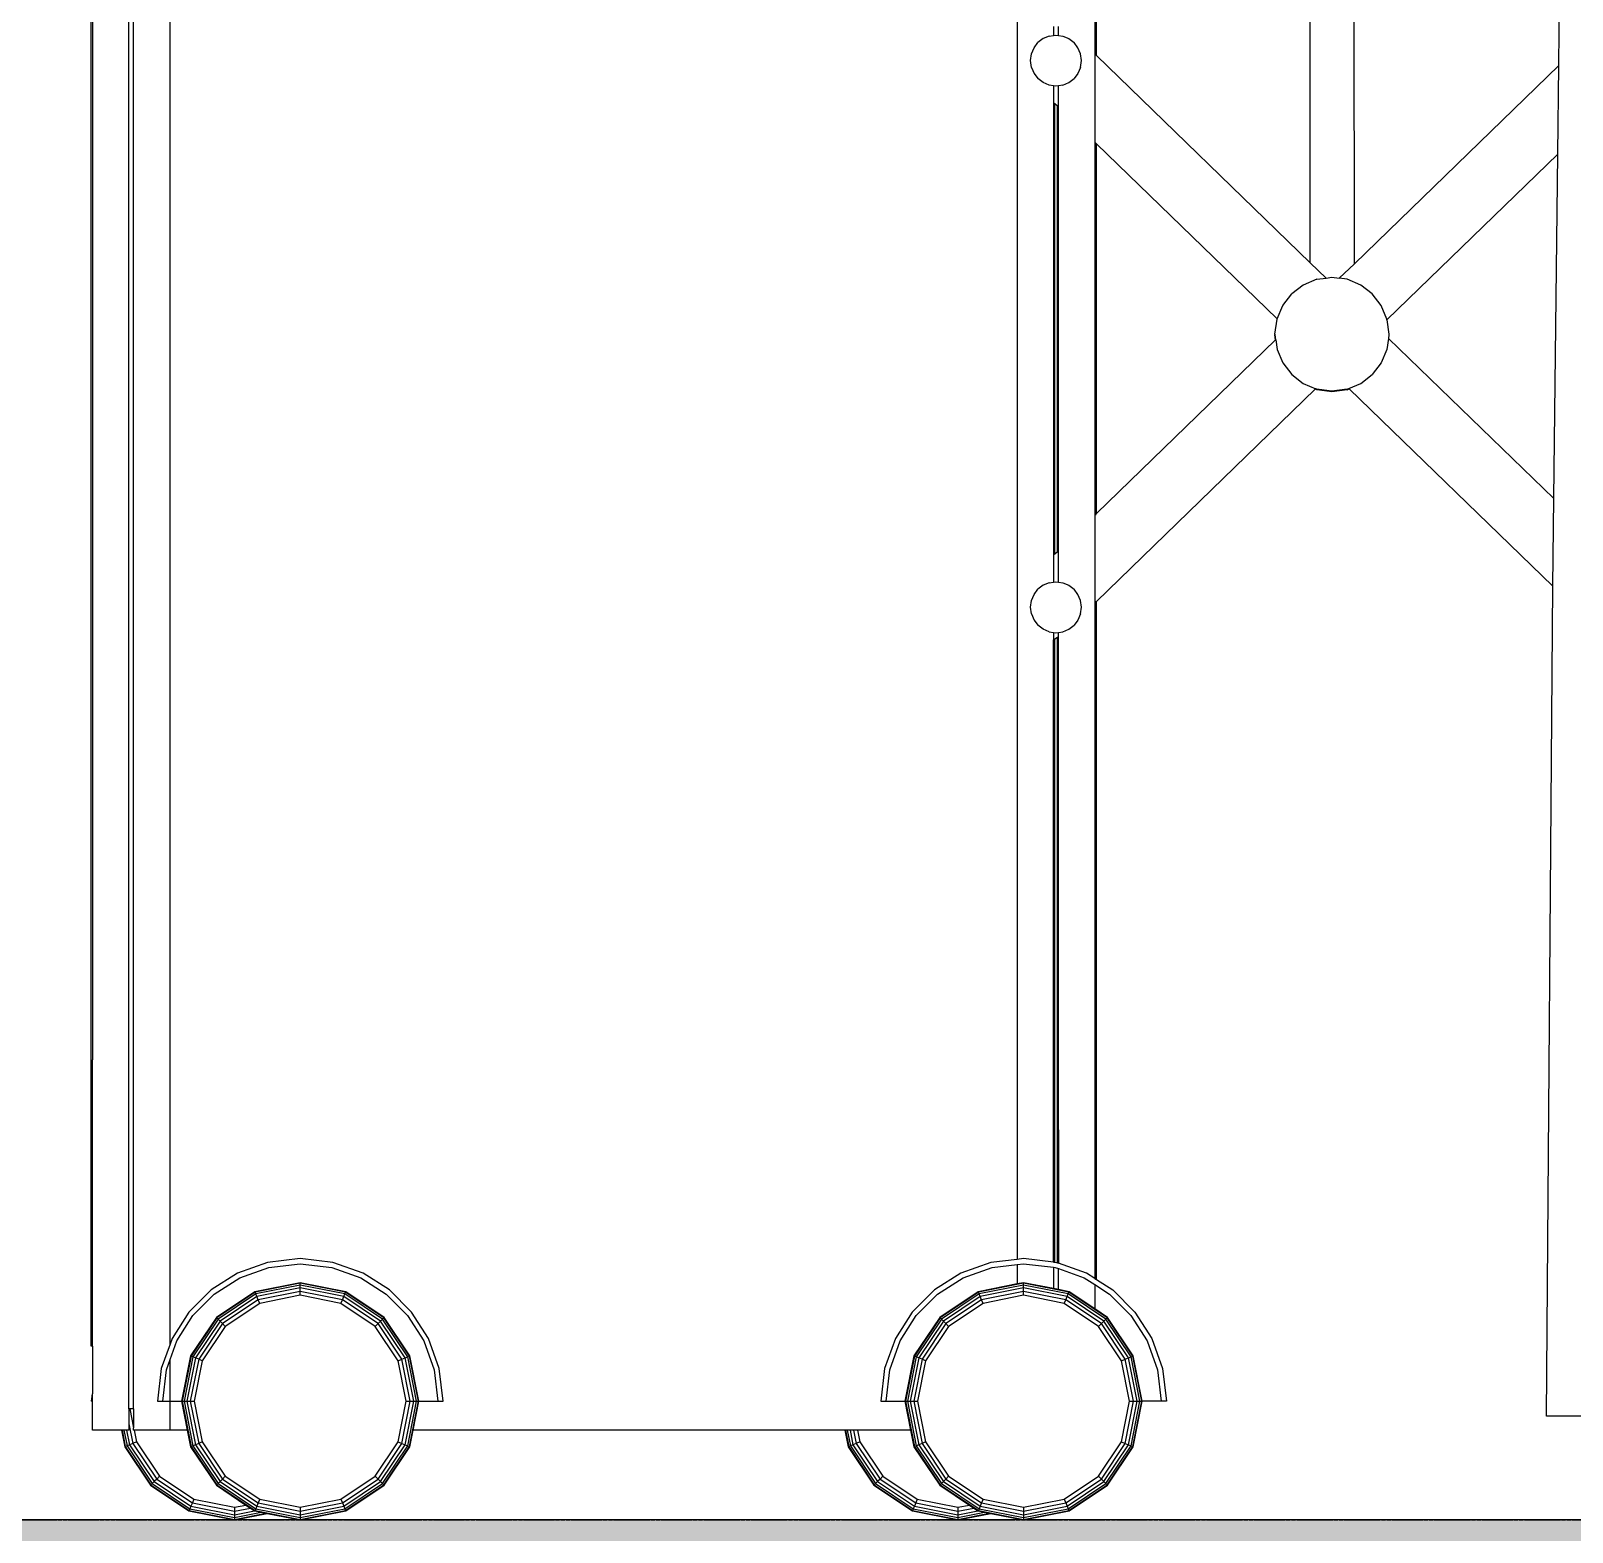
# Model space of a CAD drawing. Extents: x -202236 to 1002404, y -663931 to 1550022.
# Drawn here: x -69428 to -68700, y -351726 to -351017 of the extents above; entities that cross this region are included whole.
import ezdxf

# ---------------------------------------------------------------- set-up
doc = ezdxf.new("R2010")
doc.units = 0
doc.linetypes.add('DOTE', pattern=[2.42, 2, -0.2, 0.02, -0.2])
doc.layers.add('A-AXIS-DOTE', color=14, linetype='DOTE')
doc.layers.add('A-SFCE', color=30, linetype='Continuous')

# ---------------------------------------------------------------- blocks, each defined once
blk = doc.blocks.new('A$C4A4B1E4B')
at = {"color": 250}
for p, q in [((-3695.7, 99.35), (-3695.7, 1493.31)), ((-3295.7, 1493.31), (-3295.7, 139.37)), ((-3715.12, 68.76), (-3715.12, 1031.14)), ((-3712.89, 68.76), (-3712.89, 1031.14)), ((-3732.89, 98.43), (-3732.89, 1015.09)), ((-3732.32, 1015.09), (-3732.32, 233.56)), ((-3157.33, 610.1), (-3157.42, 916.42)), ((-3136.5, 609.62), (-3136.6, 916.75)), ((-3259.08, 817.89), (-3259.08, 708.69)), ((-3258.31, 707.95), (-3258.31, 818.64)), ((-3039.99, 703.17), (-3038.63, 821.83)), ((-3278.5, 721.68), (-3278.5, 717.39)), ((-3276.27, 717.4), (-3276.27, 721.67)), ((-3287.76, 711.59), (-3285.88, 714.02)), ((-3283.45, 715.9), (-3285.88, 714.02)), ((-3280.57, 717.12), (-3283.45, 715.9)), ((-3280.57, 717.12), (-3278.5, 717.39)), ((-3278.5, 717.39), (-3277.38, 717.55)), ((-3277.38, 717.55), (-3276.27, 717.4)), ((-3276.27, 717.4), (-3274.18, 717.12)), ((-3274.18, 717.12), (-3271.31, 715.9)), ((-3271.31, 715.9), (-3268.88, 714.02)), ((-3267, 711.59), (-3268.88, 714.02)), ((-3289.4, 705.52), (-3288.97, 708.71)), ((-3288.97, 708.71), (-3287.76, 711.59)), ((-3265.78, 708.71), (-3267, 711.59)), ((-3265.35, 705.52), (-3265.78, 708.71)), ((-3259.08, 708.69), (-3259.08, 666.95)), ((-3258.31, 707.95), (-3259.08, 708.69)), ((-3258.31, 707.95), (-3157.33, 610.1)), ((-3288.97, 702.32), (-3289.4, 705.52)), ((-3288.97, 702.32), (-3287.76, 699.45)), ((-3287.76, 699.45), (-3285.88, 697.02)), ((-3267, 699.45), (-3268.88, 697.02)), ((-3265.78, 702.32), (-3267, 699.45)), ((-3265.78, 702.32), (-3265.35, 705.52)), ((-3136.5, 609.62), (-3039.99, 703.17)), ((-3040.47, 661.3), (-3039.99, 703.17)), ((-3283.45, 695.14), (-3285.88, 697.02)), ((-3280.57, 693.92), (-3283.45, 695.14)), ((-3278.5, 693.65), (-3280.57, 693.92)), ((-3277.38, 693.49), (-3278.5, 693.65)), ((-3278.5, 693.65), (-3278.5, 685.78)), ((-3276.27, 693.64), (-3277.38, 693.49)), ((-3274.18, 693.92), (-3276.27, 693.64)), ((-3276.27, 683.61), (-3276.27, 693.64)), ((-3274.18, 693.92), (-3271.31, 695.14)), ((-3271.31, 695.14), (-3268.88, 697.02)), ((-3277.87, 685.17), (-3278.5, 685.78)), ((-3278.5, 685.78), (-3278.5, 508.38)), ((-3277.87, 472.59), (-3277.87, 685.17)), ((-3276.7, 684.03), (-3277.87, 685.17)), ((-3276.7, 473.73), (-3276.7, 684.03)), ((-3276.27, 683.61), (-3276.7, 684.03)), ((-3276.27, 474.15), (-3276.27, 683.61)), ((-3259.08, 666.95), (-3259.08, 490.81)), ((-3258.31, 666.21), (-3259.08, 666.95)), ((-3258.31, 491.56), (-3258.31, 666.21)), ((-3172.99, 583.53), (-3258.31, 666.21)), ((-3040.47, 661.3), (-3121.09, 583.15)), ((-3042.34, 498.67), (-3040.47, 661.3)), ((-3157.33, 610.1), (-3149.83, 602.84)), ((-3136.5, 609.62), (-3143.6, 602.74)), ((-3160.65, 599.53), (-3166.1, 595.32)), ((-3154.23, 602.24), (-3160.65, 599.53)), ((-3154.23, 602.24), (-3149.83, 602.84)), ((-3149.83, 602.84), (-3147.08, 603.21)), ((-3147.08, 603.21), (-3143.6, 602.74)), ((-3139.93, 602.24), (-3143.6, 602.74)), ((-3133.5, 599.53), (-3139.93, 602.24)), ((-3128.06, 595.32), (-3133.5, 599.53)), ((-3172.99, 583.53), (-3170.31, 589.88)), ((-3170.31, 589.88), (-3166.1, 595.32)), ((-3123.85, 589.88), (-3128.06, 595.32)), ((-3121.13, 583.45), (-3123.85, 589.88)), ((-3173.98, 576.3), (-3173.02, 583.45)), ((-3173.02, 583.45), (-3172.99, 583.53)), ((-3121.09, 583.15), (-3121.13, 583.45)), ((-3121.09, 583.15), (-3120.17, 576.3)), ((-3173.96, 576.15), (-3173.98, 576.3)), ((-3173.98, 575.99), (-3173.96, 576.15)), ((-3173.66, 573.61), (-3173.98, 575.99)), ((-3173.62, 573.64), (-3173.96, 576.15)), ((-3120.19, 576.15), (-3120.44, 574.35)), ((-3120.17, 575.99), (-3120.4, 574.31)), ((-3120.17, 576.3), (-3120.19, 576.15)), ((-3120.19, 576.15), (-3120.17, 575.99)), ((-3258.31, 491.56), (-3173.66, 573.61)), ((-3173.66, 573.61), (-3173.62, 573.64)), ((-3173.62, 573.64), (-3173.02, 569.15)), ((-3173.02, 569.15), (-3170.31, 562.73)), ((-3121.13, 569.15), (-3123.85, 562.73)), ((-3120.44, 574.35), (-3121.13, 569.15)), ((-3120.44, 574.35), (-3120.4, 574.31)), ((-3120.4, 574.31), (-3042.34, 498.67)), ((-3170.31, 562.73), (-3166.1, 557.28)), ((-3123.85, 562.73), (-3128.06, 557.28)), ((-3166.1, 557.28), (-3160.65, 553.07)), ((-3133.5, 553.07), (-3128.06, 557.28)), ((-3154.94, 550.35), (-3258.31, 450.15)), ((-3160.65, 553.07), (-3154.71, 550.57)), ((-3154.71, 550.57), (-3154.94, 550.35)), ((-3154.23, 550.05), (-3154.94, 550.35)), ((-3154.23, 550.36), (-3154.71, 550.57)), ((-3147.08, 549.4), (-3154.23, 550.36)), ((-3147.08, 549.09), (-3154.23, 550.05)), ((-3139.93, 550.36), (-3147.08, 549.4)), ((-3139.93, 550.05), (-3147.08, 549.09)), ((-3139.93, 550.36), (-3139.11, 550.7)), ((-3139.93, 550.05), (-3138.89, 550.49)), ((-3139.11, 550.7), (-3133.5, 553.07)), ((-3138.89, 550.49), (-3139.11, 550.7)), ((-3042.81, 457.39), (-3138.89, 550.49)), ((-3278.5, 508.38), (-3278.2, 508.38)), ((-3278.5, 508.38), (-3278.5, 471.98)), ((-3278.2, 508.38), (-3278.2, 472.28)), ((-3258.64, 508.38), (-3258.64, 491.24)), ((-3042.81, 457.39), (-3042.34, 498.67)), ((-3259.08, 490.81), (-3258.64, 491.24)), ((-3259.08, 490.81), (-3259.08, 449.41)), ((-3258.64, 491.24), (-3258.31, 491.56)), ((-3277.87, 472.59), (-3276.7, 473.73)), ((-3276.7, 473.73), (-3276.27, 474.15)), ((-3276.27, 459.24), (-3276.27, 474.15)), ((-3278.5, 471.98), (-3278.2, 472.28)), ((-3278.5, 471.98), (-3278.5, 459.24)), ((-3278.2, 472.28), (-3277.87, 472.59)), ((-3280.57, 458.96), (-3283.45, 457.75)), ((-3280.57, 458.96), (-3278.5, 459.24)), ((-3278.5, 459.24), (-3277.38, 459.39)), ((-3277.38, 459.39), (-3276.27, 459.24)), ((-3276.27, 459.24), (-3274.18, 458.96)), ((-3274.18, 458.96), (-3271.31, 457.75)), ((-3288.97, 450.56), (-3287.76, 453.43)), ((-3287.76, 453.43), (-3285.88, 455.87)), ((-3283.45, 457.75), (-3285.88, 455.87)), ((-3271.31, 457.75), (-3268.88, 455.87)), ((-3267, 453.43), (-3268.88, 455.87)), ((-3265.78, 450.56), (-3267, 453.43)), ((-3045.84, 65.33), (-3042.81, 457.39)), ((-3289.4, 447.36), (-3288.97, 450.56)), ((-3288.97, 444.17), (-3289.4, 447.36)), ((-3288.97, 444.17), (-3287.76, 441.3)), ((-3265.78, 444.17), (-3267, 441.3)), ((-3265.35, 447.36), (-3265.78, 450.56)), ((-3265.78, 444.17), (-3265.35, 447.36)), ((-3258.64, 449.84), (-3259.08, 449.41)), ((-3259.08, 449.41), (-3259.08, 130.35)), ((-3258.31, 450.15), (-3258.64, 449.84)), ((-3258.64, 449.84), (-3258.64, 130.07)), ((-3258.31, 129.86), (-3258.31, 450.15)), ((-3287.76, 441.3), (-3285.88, 438.86)), ((-3283.45, 436.98), (-3285.88, 438.86)), ((-3280.57, 435.77), (-3283.45, 436.98)), ((-3274.18, 435.77), (-3271.31, 436.98)), ((-3271.31, 436.98), (-3268.88, 438.86)), ((-3267, 441.3), (-3268.88, 438.86)), ((-3280.57, 435.77), (-3278.5, 435.49)), ((-3278.5, 435.49), (-3277.38, 435.34)), ((-3278.5, 435.49), (-3278.5, 431.97)), ((-3278.2, 432.16), (-3278.5, 431.97)), ((-3278.5, 138.09), (-3278.5, 431.97)), ((-3277.87, 432.36), (-3278.2, 432.16)), ((-3278.2, 432.16), (-3278.2, 138.06)), ((-3276.7, 433.07), (-3277.87, 432.36)), ((-3277.87, 138.02), (-3277.87, 432.36)), ((-3277.38, 435.34), (-3276.27, 435.49)), ((-3276.27, 433.33), (-3276.7, 433.07)), ((-3276.7, 137.76), (-3276.7, 433.07)), ((-3276.27, 435.49), (-3274.18, 435.77)), ((-3276.27, 433.33), (-3276.27, 435.49)), ((-3276.27, 200.5), (-3276.27, 433.33)), ((-3732.56, 181.76), (-3732.32, 233.56)), ((-3732.32, 98.43), (-3732.32, 233.56)), ((-3276.37, 181.76), (-3276.27, 200.5)), ((-3276.27, 200.5), (-3276.27, 137.6)), ((-3732.56, 98.43), (-3732.56, 181.76)), ((-3634.22, 139.72), (-3649.66, 137.94)), ((-3618.77, 137.94), (-3634.22, 139.72)), ((-3295.7, 139.37), (-3308.11, 137.94)), ((-3292.67, 139.72), (-3295.7, 139.37)), ((-3278.5, 138.09), (-3292.67, 139.72)), ((-3663.85, 132.87), (-3676.36, 124.9)), ((-3649.66, 137.94), (-3663.85, 132.87)), ((-3662.77, 130.65), (-3649.1, 135.55)), ((-3649.1, 135.55), (-3634.22, 137.26)), ((-3634.22, 137.26), (-3619.33, 135.55)), ((-3619.33, 135.55), (-3605.66, 130.65)), ((-3604.59, 132.87), (-3618.77, 137.94)), ((-3592.07, 124.9), (-3604.59, 132.87)), ((-3322.3, 132.87), (-3334.81, 124.9)), ((-3308.11, 137.94), (-3322.3, 132.87)), ((-3321.22, 130.65), (-3307.55, 135.55)), ((-3307.55, 135.55), (-3295.7, 136.91)), ((-3295.7, 136.91), (-3292.67, 137.26)), ((-3295.7, 136.91), (-3295.7, 127.75)), ((-3292.67, 137.26), (-3278.5, 135.63)), ((-3278.5, 138.09), (-3278.2, 138.06)), ((-3278.5, 135.63), (-3278.5, 125.54)), ((-3278.5, 135.63), (-3277.78, 135.55)), ((-3278.2, 138.06), (-3277.87, 138.02)), ((-3277.87, 138.02), (-3277.22, 137.94)), ((-3277.78, 135.55), (-3276.27, 135)), ((-3277.22, 137.94), (-3276.7, 137.76)), ((-3276.7, 137.76), (-3276.27, 137.6)), ((-3263.04, 132.87), (-3276.27, 137.6)), ((-3276.27, 125.09), (-3276.27, 135)), ((-3276.27, 135), (-3264.11, 130.65)), ((-3259.08, 130.35), (-3263.04, 132.87)), ((-3676.36, 124.9), (-3686.8, 114.46)), ((-3674.83, 122.98), (-3662.77, 130.65)), ((-3655.66, 124.09), (-3673.84, 111.94)), ((-3655.55, 123.82), (-3673.64, 111.74)), ((-3634.22, 128.36), (-3655.66, 124.09)), ((-3655.55, 123.82), (-3655.66, 124.09)), ((-3634.22, 128.06), (-3655.55, 123.82)), ((-3655.23, 123.04), (-3655.55, 123.82)), ((-3634.22, 127.21), (-3655.23, 123.04)), ((-3634.22, 125.89), (-3654.72, 121.81)), ((-3634.22, 124.23), (-3654.08, 120.27)), ((-3612.77, 124.09), (-3634.22, 128.36)), ((-3634.22, 128.06), (-3634.22, 128.36)), ((-3612.88, 123.82), (-3634.22, 128.06)), ((-3634.22, 127.21), (-3634.22, 128.06)), ((-3613.21, 123.04), (-3634.22, 127.21)), ((-3634.22, 125.89), (-3634.22, 127.21)), ((-3613.71, 121.81), (-3634.22, 125.89)), ((-3634.22, 124.23), (-3634.22, 125.89)), ((-3614.35, 120.27), (-3634.22, 124.23)), ((-3634.22, 122.38), (-3634.22, 124.23)), ((-3613.21, 123.04), (-3612.88, 123.82)), ((-3612.88, 123.82), (-3612.77, 124.09)), ((-3594.8, 111.74), (-3612.88, 123.82)), ((-3594.59, 111.94), (-3612.77, 124.09)), ((-3605.66, 130.65), (-3593.6, 122.98)), ((-3581.63, 114.46), (-3592.07, 124.9)), ((-3334.81, 124.9), (-3345.26, 114.46)), ((-3333.28, 122.98), (-3321.22, 130.65)), ((-3314.11, 124.09), (-3332.29, 111.94)), ((-3314, 123.82), (-3332.09, 111.74)), ((-3295.7, 127.75), (-3314.11, 124.09)), ((-3314, 123.82), (-3314.11, 124.09)), ((-3292.67, 128.06), (-3314, 123.82)), ((-3313.68, 123.04), (-3314, 123.82)), ((-3292.67, 127.21), (-3313.68, 123.04)), ((-3292.67, 125.89), (-3313.17, 121.81)), ((-3292.67, 124.23), (-3312.53, 120.27)), ((-3292.67, 128.36), (-3295.7, 127.75)), ((-3292.67, 128.06), (-3292.67, 128.36)), ((-3278.5, 125.54), (-3292.67, 128.36)), ((-3271.33, 123.82), (-3292.67, 128.06)), ((-3292.67, 127.21), (-3292.67, 128.06)), ((-3271.66, 123.04), (-3292.67, 127.21)), ((-3292.67, 125.89), (-3292.67, 127.21)), ((-3272.17, 121.81), (-3292.67, 125.89)), ((-3292.67, 124.23), (-3292.67, 125.89)), ((-3272.8, 120.27), (-3292.67, 124.23)), ((-3292.67, 122.38), (-3292.67, 124.23)), ((-3276.27, 125.09), (-3278.5, 125.54)), ((-3271.22, 124.09), (-3276.27, 125.09)), ((-3271.66, 123.04), (-3271.33, 123.82)), ((-3271.33, 123.82), (-3271.22, 124.09)), ((-3253.25, 111.74), (-3271.33, 123.82)), ((-3259.08, 115.97), (-3271.22, 124.09)), ((-3264.11, 130.65), (-3259.08, 127.45)), ((-3259.08, 130.35), (-3258.64, 130.07)), ((-3259.08, 127.45), (-3259.08, 115.97)), ((-3259.08, 127.45), (-3252.05, 122.98)), ((-3258.64, 130.07), (-3258.31, 129.86)), ((-3258.31, 129.86), (-3250.52, 124.9)), ((-3250.52, 124.9), (-3240.08, 114.46)), ((-3684.89, 112.92), (-3674.83, 122.98)), ((-3655.23, 123.04), (-3673.04, 111.13)), ((-3654.72, 121.81), (-3672.1, 110.2)), ((-3654.08, 120.27), (-3670.92, 109.02)), ((-3653.37, 118.57), (-3669.62, 107.72)), ((-3654.72, 121.81), (-3655.23, 123.04)), ((-3654.08, 120.27), (-3654.72, 121.81)), ((-3653.37, 118.57), (-3654.08, 120.27)), ((-3634.22, 122.38), (-3653.37, 118.57)), ((-3615.06, 118.57), (-3634.22, 122.38)), ((-3615.06, 118.57), (-3614.35, 120.27)), ((-3598.82, 107.72), (-3615.06, 118.57)), ((-3614.35, 120.27), (-3613.71, 121.81)), ((-3597.51, 109.02), (-3614.35, 120.27)), ((-3613.71, 121.81), (-3613.21, 123.04)), ((-3596.33, 110.2), (-3613.71, 121.81)), ((-3595.4, 111.13), (-3613.21, 123.04)), ((-3593.6, 122.98), (-3583.54, 112.92)), ((-3343.34, 112.92), (-3333.28, 122.98)), ((-3313.68, 123.04), (-3331.49, 111.13)), ((-3313.17, 121.81), (-3330.55, 110.2)), ((-3312.53, 120.27), (-3329.37, 109.02)), ((-3311.82, 118.57), (-3328.07, 107.72)), ((-3313.17, 121.81), (-3313.68, 123.04)), ((-3312.53, 120.27), (-3313.17, 121.81)), ((-3311.82, 118.57), (-3312.53, 120.27)), ((-3292.67, 122.38), (-3311.82, 118.57)), ((-3273.51, 118.57), (-3292.67, 122.38)), ((-3273.51, 118.57), (-3272.8, 120.27)), ((-3257.27, 107.72), (-3273.51, 118.57)), ((-3272.8, 120.27), (-3272.17, 121.81)), ((-3255.96, 109.02), (-3272.8, 120.27)), ((-3272.17, 121.81), (-3271.66, 123.04)), ((-3254.78, 110.2), (-3272.17, 121.81)), ((-3253.85, 111.13), (-3271.66, 123.04)), ((-3252.05, 122.98), (-3242, 112.92)), ((-3686.8, 114.46), (-3694.77, 101.95)), ((-3692.56, 100.85), (-3684.89, 112.92)), ((-3673.84, 111.94), (-3685.99, 93.76)), ((-3673.64, 111.74), (-3685.72, 93.65)), ((-3673.04, 111.13), (-3684.94, 93.33)), ((-3672.1, 110.2), (-3683.71, 92.82)), ((-3673.64, 111.74), (-3673.84, 111.94)), ((-3673.04, 111.13), (-3673.64, 111.74)), ((-3672.1, 110.2), (-3673.04, 111.13)), ((-3670.92, 109.02), (-3672.1, 110.2)), ((-3597.51, 109.02), (-3596.33, 110.2)), ((-3596.33, 110.2), (-3595.4, 111.13)), ((-3584.72, 92.82), (-3596.33, 110.2)), ((-3595.4, 111.13), (-3594.8, 111.74)), ((-3583.5, 93.33), (-3595.4, 111.13)), ((-3594.8, 111.74), (-3594.59, 111.94)), ((-3582.71, 93.65), (-3594.8, 111.74)), ((-3582.44, 93.76), (-3594.59, 111.94)), ((-3583.54, 112.92), (-3575.88, 100.85)), ((-3573.67, 101.95), (-3581.63, 114.46)), ((-3345.26, 114.46), (-3353.22, 101.95)), ((-3351.01, 100.85), (-3343.34, 112.92)), ((-3332.29, 111.94), (-3344.44, 93.76)), ((-3332.09, 111.74), (-3344.17, 93.65)), ((-3331.49, 111.13), (-3343.39, 93.33)), ((-3330.55, 110.2), (-3342.16, 92.82)), ((-3332.09, 111.74), (-3332.29, 111.94)), ((-3331.49, 111.13), (-3332.09, 111.74)), ((-3330.55, 110.2), (-3331.49, 111.13)), ((-3329.37, 109.02), (-3330.55, 110.2)), ((-3253.04, 111.94), (-3259.08, 115.97)), ((-3255.96, 109.02), (-3254.78, 110.2)), ((-3254.78, 110.2), (-3253.85, 111.13)), ((-3243.17, 92.82), (-3254.78, 110.2)), ((-3253.85, 111.13), (-3253.25, 111.74)), ((-3241.95, 93.33), (-3253.85, 111.13)), ((-3253.25, 111.74), (-3253.04, 111.94)), ((-3241.16, 93.65), (-3253.25, 111.74)), ((-3240.89, 93.76), (-3253.04, 111.94)), ((-3242, 112.92), (-3234.33, 100.85)), ((-3240.08, 114.46), (-3232.12, 101.95)), ((-3694.77, 101.95), (-3695.7, 99.35)), ((-3670.92, 109.02), (-3682.17, 92.18)), ((-3669.62, 107.72), (-3680.47, 91.47)), ((-3669.62, 107.72), (-3670.92, 109.02)), ((-3598.82, 107.72), (-3597.51, 109.02)), ((-3587.97, 91.47), (-3598.82, 107.72)), ((-3586.26, 92.18), (-3597.51, 109.02)), ((-3568.59, 87.76), (-3573.67, 101.95)), ((-3353.22, 101.95), (-3358.29, 87.76)), ((-3329.37, 109.02), (-3340.62, 92.18)), ((-3328.07, 107.72), (-3338.92, 91.47)), ((-3328.07, 107.72), (-3329.37, 109.02)), ((-3257.27, 107.72), (-3255.96, 109.02)), ((-3246.42, 91.47), (-3257.27, 107.72)), ((-3244.71, 92.18), (-3255.96, 109.02)), ((-3232.12, 101.95), (-3227.04, 87.76)), ((-3732.56, 98.43), (-3732.89, 98.43)), ((-3732.32, 98.43), (-3732.56, 98.43)), ((-3732.32, 98.43), (-3732.32, 75.84)), ((-3695.7, 99.35), (-3699.84, 87.76)), ((-3695.7, 92.08), (-3692.56, 100.85)), ((-3575.88, 100.85), (-3570.99, 87.18)), ((-3355.9, 87.18), (-3351.01, 100.85)), ((-3234.33, 100.85), (-3229.44, 87.18)), ((-3699.84, 87.76), (-3701.62, 72.32)), ((-3697.45, 87.18), (-3695.7, 92.08)), ((-3695.7, 72.32), (-3695.7, 92.08)), ((-3685.99, 93.76), (-3690.26, 72.32)), ((-3685.72, 93.65), (-3689.96, 72.32)), ((-3684.94, 93.33), (-3689.11, 72.32)), ((-3683.71, 92.82), (-3687.79, 72.32)), ((-3682.17, 92.18), (-3686.13, 72.32)), ((-3685.72, 93.65), (-3685.99, 93.76)), ((-3684.94, 93.33), (-3685.72, 93.65)), ((-3683.71, 92.82), (-3684.94, 93.33)), ((-3680.47, 91.47), (-3684.28, 72.32)), ((-3682.17, 92.18), (-3683.71, 92.82)), ((-3680.47, 91.47), (-3682.17, 92.18)), ((-3587.97, 91.47), (-3586.26, 92.18)), ((-3584.16, 72.32), (-3587.97, 91.47)), ((-3586.26, 92.18), (-3584.72, 92.82)), ((-3582.31, 72.32), (-3586.26, 92.18)), ((-3584.72, 92.82), (-3583.5, 93.33)), ((-3580.64, 72.32), (-3584.72, 92.82)), ((-3583.5, 93.33), (-3582.71, 93.65)), ((-3579.32, 72.32), (-3583.5, 93.33)), ((-3582.71, 93.65), (-3582.44, 93.76)), ((-3578.47, 72.32), (-3582.71, 93.65)), ((-3578.18, 72.32), (-3582.44, 93.76)), ((-3566.81, 72.32), (-3568.59, 87.76)), ((-3358.29, 87.76), (-3360.07, 72.32)), ((-3344.44, 93.76), (-3348.71, 72.32)), ((-3344.17, 93.65), (-3348.41, 72.32)), ((-3343.39, 93.33), (-3347.56, 72.32)), ((-3342.16, 92.82), (-3346.24, 72.32)), ((-3340.62, 92.18), (-3344.58, 72.32)), ((-3344.17, 93.65), (-3344.44, 93.76)), ((-3343.39, 93.33), (-3344.17, 93.65)), ((-3342.16, 92.82), (-3343.39, 93.33)), ((-3338.92, 91.47), (-3342.73, 72.32)), ((-3340.62, 92.18), (-3342.16, 92.82)), ((-3338.92, 91.47), (-3340.62, 92.18)), ((-3246.42, 91.47), (-3244.71, 92.18)), ((-3242.61, 72.32), (-3246.42, 91.47)), ((-3244.71, 92.18), (-3243.17, 92.82)), ((-3240.76, 72.32), (-3244.71, 92.18)), ((-3243.17, 92.82), (-3241.95, 93.33)), ((-3239.09, 72.32), (-3243.17, 92.82)), ((-3241.95, 93.33), (-3241.16, 93.65)), ((-3237.77, 72.32), (-3241.95, 93.33)), ((-3241.16, 93.65), (-3240.89, 93.76)), ((-3236.92, 72.32), (-3241.16, 93.65)), ((-3236.63, 72.32), (-3240.89, 93.76)), ((-3227.04, 87.76), (-3225.26, 72.32)), ((-3699.16, 72.32), (-3697.45, 87.18)), ((-3570.99, 87.18), (-3569.27, 72.32)), ((-3357.61, 72.32), (-3355.9, 87.18)), ((-3229.44, 87.18), (-3227.72, 72.32)), ((-3732.72, 72.32), (-3732.32, 75.84)), ((-3732.32, 72.31), (-3732.32, 75.84)), ((-3732.32, 72.31), (-3732.72, 72.32)), ((-3732.32, 58.76), (-3732.32, 72.31)), ((-3714.67, 68.76), (-3715.12, 68.76)), ((-3715.12, 68.76), (-3715.12, 61.76)), ((-3714.67, 68.76), (-3712.89, 59.81)), ((-3712.89, 68.76), (-3714.67, 68.76)), ((-3712.89, 68.76), (-3712.89, 59.81)), ((-3701.62, 72.32), (-3699.16, 72.32)), ((-3699.16, 72.32), (-3695.7, 72.32)), ((-3695.7, 72.32), (-3690.26, 72.32)), ((-3695.7, 58.76), (-3695.7, 72.32)), ((-3690.26, 72.32), (-3689.96, 72.32)), ((-3690.26, 72.32), (-3687.56, 58.76)), ((-3689.96, 72.32), (-3685.72, 50.98)), ((-3689.96, 72.32), (-3689.11, 72.32)), ((-3689.11, 72.32), (-3684.94, 51.31)), ((-3689.11, 72.32), (-3687.79, 72.32)), ((-3687.79, 72.32), (-3683.71, 51.81)), ((-3687.79, 72.32), (-3686.13, 72.32)), ((-3686.13, 72.32), (-3682.17, 52.45)), ((-3686.13, 72.32), (-3684.28, 72.32)), ((-3684.28, 72.32), (-3680.47, 53.16)), ((-3587.97, 53.16), (-3584.16, 72.32)), ((-3586.26, 52.45), (-3582.31, 72.32)), ((-3584.72, 51.81), (-3580.64, 72.32)), ((-3584.16, 72.32), (-3582.31, 72.32)), ((-3583.5, 51.31), (-3579.32, 72.32)), ((-3582.71, 50.98), (-3578.47, 72.32)), ((-3582.31, 72.32), (-3580.64, 72.32)), ((-3580.87, 58.76), (-3578.18, 72.32)), ((-3580.64, 72.32), (-3579.32, 72.32)), ((-3579.32, 72.32), (-3578.47, 72.32)), ((-3578.47, 72.32), (-3578.18, 72.32)), ((-3578.18, 72.32), (-3569.27, 72.32)), ((-3569.27, 72.32), (-3566.81, 72.32)), ((-3360.07, 72.32), (-3357.61, 72.32)), ((-3357.61, 72.32), (-3348.71, 72.32)), ((-3348.71, 72.32), (-3348.41, 72.32)), ((-3348.71, 72.32), (-3346.01, 58.76)), ((-3348.41, 72.32), (-3344.17, 50.98)), ((-3348.41, 72.32), (-3347.56, 72.32)), ((-3347.56, 72.32), (-3343.39, 51.31)), ((-3347.56, 72.32), (-3346.24, 72.32)), ((-3346.24, 72.32), (-3342.16, 51.81)), ((-3346.24, 72.32), (-3344.58, 72.32)), ((-3344.58, 72.32), (-3340.62, 52.45)), ((-3344.58, 72.32), (-3342.73, 72.32)), ((-3342.73, 72.32), (-3338.92, 53.16)), ((-3246.42, 53.16), (-3242.61, 72.32)), ((-3244.71, 52.45), (-3240.76, 72.32)), ((-3243.17, 51.81), (-3239.09, 72.32)), ((-3242.61, 72.32), (-3240.76, 72.32)), ((-3241.95, 51.31), (-3237.77, 72.32)), ((-3241.16, 50.98), (-3236.92, 72.32)), ((-3240.89, 50.87), (-3236.63, 72.32)), ((-3240.76, 72.32), (-3239.09, 72.32)), ((-3239.09, 72.32), (-3237.77, 72.32)), ((-3237.77, 72.32), (-3236.92, 72.32)), ((-3236.92, 72.32), (-3236.63, 72.32)), ((-3227.72, 72.32), (-3236.63, 72.32)), ((-3225.26, 72.32), (-3227.72, 72.32)), ((-3718.66, 58.76), (-3732.32, 58.76)), ((-3718.66, 58.76), (-3717.09, 50.87)), ((-3718.36, 58.76), (-3718.66, 58.76)), ((-3718.36, 58.76), (-3716.82, 50.98)), ((-3717.52, 58.76), (-3718.36, 58.76)), ((-3717.52, 58.76), (-3716.03, 51.31)), ((-3716.19, 58.76), (-3717.52, 58.76)), ((-3716.19, 58.76), (-3714.81, 51.81)), ((-3715.12, 58.76), (-3716.19, 58.76)), ((-3715.12, 61.76), (-3713.27, 52.45)), ((-3715.12, 61.76), (-3715.12, 58.76)), ((-3712.89, 58.76), (-3712.89, 59.81)), ((-3712.68, 58.76), (-3712.89, 58.76)), ((-3712.68, 58.76), (-3711.56, 53.16)), ((-3695.7, 58.76), (-3712.68, 58.76)), ((-3687.56, 58.76), (-3695.7, 58.76)), ((-3687.56, 58.76), (-3685.99, 50.87)), ((-3582.44, 50.87), (-3580.87, 58.76)), ((-3377.11, 58.76), (-3580.87, 58.76)), ((-3377.11, 58.76), (-3375.54, 50.87)), ((-3376.81, 58.76), (-3377.11, 58.76)), ((-3376.81, 58.76), (-3375.27, 50.98)), ((-3375.97, 58.76), (-3376.81, 58.76)), ((-3375.97, 58.76), (-3374.48, 51.31)), ((-3374.64, 58.76), (-3375.97, 58.76)), ((-3374.64, 58.76), (-3373.26, 51.81)), ((-3372.98, 58.76), (-3374.64, 58.76)), ((-3372.98, 58.76), (-3371.72, 52.45)), ((-3371.13, 58.76), (-3372.98, 58.76)), ((-3371.13, 58.76), (-3370.02, 53.16)), ((-3346.01, 58.76), (-3371.13, 58.76)), ((-3346.01, 58.76), (-3344.44, 50.87)), ((-2989.03, 65.33), (-3045.84, 65.33)), ((-3716.82, 50.98), (-3717.09, 50.87)), ((-3716.03, 51.31), (-3716.82, 50.98)), ((-3716.82, 50.98), (-3704.73, 32.9)), ((-3714.81, 51.81), (-3716.03, 51.31)), ((-3716.03, 51.31), (-3704.13, 33.5)), ((-3713.27, 52.45), (-3714.81, 51.81)), ((-3714.81, 51.81), (-3703.2, 34.43)), ((-3711.56, 53.16), (-3713.27, 52.45)), ((-3713.27, 52.45), (-3702.02, 35.61)), ((-3711.56, 53.16), (-3700.71, 36.92)), ((-3685.72, 50.98), (-3685.99, 50.87)), ((-3684.94, 51.31), (-3685.72, 50.98)), ((-3685.72, 50.98), (-3673.64, 32.9)), ((-3683.71, 51.81), (-3684.94, 51.31)), ((-3684.94, 51.31), (-3673.04, 33.5)), ((-3682.17, 52.45), (-3683.71, 51.81)), ((-3683.71, 51.81), (-3672.1, 34.43)), ((-3680.47, 53.16), (-3682.17, 52.45)), ((-3682.17, 52.45), (-3670.92, 35.61)), ((-3680.47, 53.16), (-3669.62, 36.92)), ((-3598.82, 36.92), (-3587.97, 53.16)), ((-3597.51, 35.61), (-3586.26, 52.45)), ((-3596.33, 34.43), (-3584.72, 51.81)), ((-3595.4, 33.5), (-3583.5, 51.31)), ((-3594.8, 32.9), (-3582.71, 50.98)), ((-3587.97, 53.16), (-3586.26, 52.45)), ((-3586.26, 52.45), (-3584.72, 51.81)), ((-3584.72, 51.81), (-3583.5, 51.31)), ((-3583.5, 51.31), (-3582.71, 50.98)), ((-3582.71, 50.98), (-3582.44, 50.87)), ((-3375.27, 50.98), (-3375.54, 50.87)), ((-3374.48, 51.31), (-3375.27, 50.98)), ((-3375.27, 50.98), (-3363.18, 32.9)), ((-3373.26, 51.81), (-3374.48, 51.31)), ((-3374.48, 51.31), (-3362.58, 33.5)), ((-3371.72, 52.45), (-3373.26, 51.81)), ((-3373.26, 51.81), (-3361.65, 34.43)), ((-3370.02, 53.16), (-3371.72, 52.45)), ((-3371.72, 52.45), (-3360.47, 35.61)), ((-3370.02, 53.16), (-3359.16, 36.92)), ((-3344.17, 50.98), (-3344.44, 50.87)), ((-3343.39, 51.31), (-3344.17, 50.98)), ((-3344.17, 50.98), (-3332.09, 32.9)), ((-3342.16, 51.81), (-3343.39, 51.31)), ((-3343.39, 51.31), (-3331.49, 33.5)), ((-3340.62, 52.45), (-3342.16, 51.81)), ((-3342.16, 51.81), (-3330.55, 34.43)), ((-3338.92, 53.16), (-3340.62, 52.45)), ((-3340.62, 52.45), (-3329.37, 35.61)), ((-3338.92, 53.16), (-3328.07, 36.92)), ((-3257.27, 36.92), (-3246.42, 53.16)), ((-3255.96, 35.61), (-3244.71, 52.45)), ((-3254.78, 34.43), (-3243.17, 51.81)), ((-3253.85, 33.5), (-3241.95, 51.31)), ((-3253.25, 32.9), (-3241.16, 50.98)), ((-3246.42, 53.16), (-3244.71, 52.45)), ((-3244.71, 52.45), (-3243.17, 51.81)), ((-3243.17, 51.81), (-3241.95, 51.31)), ((-3241.95, 51.31), (-3241.16, 50.98)), ((-3241.16, 50.98), (-3240.89, 50.87)), ((-3717.09, 50.87), (-3704.94, 32.69)), ((-3685.99, 50.87), (-3673.84, 32.69)), ((-3594.59, 32.69), (-3582.44, 50.87)), ((-3375.54, 50.87), (-3363.39, 32.69)), ((-3344.44, 50.87), (-3332.29, 32.69)), ((-3253.04, 32.69), (-3240.89, 50.87)), ((-3700.71, 36.92), (-3702.02, 35.61)), ((-3700.71, 36.92), (-3684.47, 26.07)), ((-3669.62, 36.92), (-3670.92, 35.61)), ((-3669.62, 36.92), (-3653.37, 26.07)), ((-3615.06, 26.07), (-3598.82, 36.92)), ((-3598.82, 36.92), (-3597.51, 35.61)), ((-3359.16, 36.92), (-3360.47, 35.61)), ((-3359.16, 36.92), (-3342.92, 26.07)), ((-3328.07, 36.92), (-3329.37, 35.61)), ((-3328.07, 36.92), (-3311.82, 26.07)), ((-3273.51, 26.07), (-3257.27, 36.92)), ((-3257.27, 36.92), (-3255.96, 35.61)), ((-3704.73, 32.9), (-3704.94, 32.69)), ((-3704.94, 32.69), (-3686.76, 20.54)), ((-3704.13, 33.5), (-3704.73, 32.9)), ((-3704.73, 32.9), (-3686.65, 20.81)), ((-3703.2, 34.43), (-3704.13, 33.5)), ((-3704.13, 33.5), (-3686.32, 21.6)), ((-3702.02, 35.61), (-3703.2, 34.43)), ((-3703.2, 34.43), (-3685.82, 22.82)), ((-3702.02, 35.61), (-3685.18, 24.36)), ((-3673.64, 32.9), (-3673.84, 32.69)), ((-3673.84, 32.69), (-3659.85, 23.34)), ((-3673.04, 33.5), (-3673.64, 32.9)), ((-3673.64, 32.9), (-3655.55, 20.81)), ((-3672.1, 34.43), (-3673.04, 33.5)), ((-3673.04, 33.5), (-3655.23, 21.6)), ((-3670.92, 35.61), (-3672.1, 34.43)), ((-3672.1, 34.43), (-3654.72, 22.82)), ((-3670.92, 35.61), (-3654.08, 24.36)), ((-3614.35, 24.36), (-3597.51, 35.61)), ((-3613.71, 22.82), (-3596.33, 34.43)), ((-3613.21, 21.6), (-3595.4, 33.5)), ((-3612.88, 20.81), (-3594.8, 32.9)), ((-3612.77, 20.54), (-3594.59, 32.69)), ((-3597.51, 35.61), (-3596.33, 34.43)), ((-3596.33, 34.43), (-3595.4, 33.5)), ((-3595.4, 33.5), (-3594.8, 32.9)), ((-3594.8, 32.9), (-3594.59, 32.69)), ((-3363.18, 32.9), (-3363.39, 32.69)), ((-3363.39, 32.69), (-3345.21, 20.54)), ((-3362.58, 33.5), (-3363.18, 32.9)), ((-3363.18, 32.9), (-3345.1, 20.81)), ((-3361.65, 34.43), (-3362.58, 33.5)), ((-3362.58, 33.5), (-3344.77, 21.6)), ((-3360.47, 35.61), (-3361.65, 34.43)), ((-3361.65, 34.43), (-3344.27, 22.82)), ((-3360.47, 35.61), (-3343.63, 24.36)), ((-3332.09, 32.9), (-3332.29, 32.69)), ((-3332.29, 32.69), (-3318.3, 23.34)), ((-3331.49, 33.5), (-3332.09, 32.9)), ((-3332.09, 32.9), (-3314, 20.81)), ((-3330.55, 34.43), (-3331.49, 33.5)), ((-3331.49, 33.5), (-3313.68, 21.6)), ((-3329.37, 35.61), (-3330.55, 34.43)), ((-3330.55, 34.43), (-3313.17, 22.82)), ((-3329.37, 35.61), (-3312.53, 24.36)), ((-3272.8, 24.36), (-3255.96, 35.61)), ((-3272.17, 22.82), (-3254.78, 34.43)), ((-3271.66, 21.6), (-3253.85, 33.5)), ((-3271.33, 20.81), (-3253.25, 32.9)), ((-3271.22, 20.54), (-3253.04, 32.69)), ((-3255.96, 35.61), (-3254.78, 34.43)), ((-3254.78, 34.43), (-3253.85, 33.5)), ((-3253.85, 33.5), (-3253.25, 32.9)), ((-3253.25, 32.9), (-3253.04, 32.69)), ((-3685.82, 22.82), (-3686.32, 21.6)), ((-3685.18, 24.36), (-3685.82, 22.82)), ((-3685.82, 22.82), (-3665.31, 18.74)), ((-3684.47, 26.07), (-3685.18, 24.36)), ((-3685.18, 24.36), (-3665.31, 20.41)), ((-3684.47, 26.07), (-3665.31, 22.26)), ((-3665.31, 22.26), (-3659.85, 23.34)), ((-3665.31, 22.26), (-3665.31, 20.41)), ((-3665.31, 20.41), (-3657.72, 21.92)), ((-3659.85, 23.34), (-3657.72, 21.92)), ((-3657.72, 21.92), (-3655.8, 20.63)), ((-3654.72, 22.82), (-3655.23, 21.6)), ((-3654.08, 24.36), (-3654.72, 22.82)), ((-3654.72, 22.82), (-3634.22, 18.74)), ((-3653.37, 26.07), (-3654.08, 24.36)), ((-3654.08, 24.36), (-3634.22, 20.41)), ((-3653.37, 26.07), (-3634.22, 22.26)), ((-3634.22, 22.26), (-3615.06, 26.07)), ((-3634.22, 20.41), (-3614.35, 24.36)), ((-3634.22, 18.74), (-3613.71, 22.82)), ((-3634.22, 22.26), (-3634.22, 20.41)), ((-3615.06, 26.07), (-3614.35, 24.36)), ((-3614.35, 24.36), (-3613.71, 22.82)), ((-3613.71, 22.82), (-3613.21, 21.6)), ((-3344.27, 22.82), (-3344.77, 21.6)), ((-3343.63, 24.36), (-3344.27, 22.82)), ((-3344.27, 22.82), (-3323.76, 18.74)), ((-3342.92, 26.07), (-3343.63, 24.36)), ((-3343.63, 24.36), (-3323.76, 20.41)), ((-3342.92, 26.07), (-3323.76, 22.26)), ((-3323.76, 22.26), (-3318.3, 23.34)), ((-3323.76, 22.26), (-3323.76, 20.41)), ((-3323.76, 20.41), (-3316.17, 21.92)), ((-3318.3, 23.34), (-3316.17, 21.92)), ((-3316.17, 21.92), (-3314.25, 20.63)), ((-3313.17, 22.82), (-3313.68, 21.6)), ((-3312.53, 24.36), (-3313.17, 22.82)), ((-3313.17, 22.82), (-3292.67, 18.74)), ((-3311.82, 26.07), (-3312.53, 24.36)), ((-3312.53, 24.36), (-3292.67, 20.41)), ((-3311.82, 26.07), (-3292.67, 22.26)), ((-3292.67, 22.26), (-3273.51, 26.07)), ((-3292.67, 20.41), (-3272.8, 24.36)), ((-3292.67, 18.74), (-3272.17, 22.82)), ((-3292.67, 22.26), (-3292.67, 20.41)), ((-3273.51, 26.07), (-3272.8, 24.36)), ((-3272.8, 24.36), (-3272.17, 22.82)), ((-3272.17, 22.82), (-3271.66, 21.6)), ((-3686.65, 20.81), (-3686.76, 20.54)), ((-3686.76, 20.54), (-3665.31, 16.28)), ((-3686.32, 21.6), (-3686.65, 20.81)), ((-3686.65, 20.81), (-3665.31, 16.57)), ((-3686.32, 21.6), (-3665.31, 17.42)), ((-3665.31, 18.74), (-3655.8, 20.63)), ((-3665.31, 20.41), (-3665.31, 18.74)), ((-3665.31, 17.42), (-3652.64, 19.94)), ((-3665.31, 16.57), (-3650.5, 19.52)), ((-3665.31, 16.28), (-3649.77, 19.37)), ((-3665.31, 18.74), (-3665.31, 17.42)), ((-3665.31, 17.42), (-3665.31, 16.57)), ((-3665.31, 16.57), (-3665.31, 16.28)), ((-3655.8, 20.63), (-3655.66, 20.54)), ((-3655.55, 20.81), (-3655.66, 20.54)), ((-3655.66, 20.54), (-3652.64, 19.94)), ((-3655.23, 21.6), (-3655.55, 20.81)), ((-3655.55, 20.81), (-3634.22, 16.57)), ((-3655.23, 21.6), (-3634.22, 17.42)), ((-3652.64, 19.94), (-3650.5, 19.52)), ((-3650.5, 19.52), (-3649.77, 19.37)), ((-3649.77, 19.37), (-3634.22, 16.28)), ((-3634.22, 17.42), (-3613.21, 21.6)), ((-3634.22, 16.57), (-3612.88, 20.81)), ((-3634.22, 16.28), (-3612.77, 20.54)), ((-3634.22, 20.41), (-3634.22, 18.74)), ((-3634.22, 18.74), (-3634.22, 17.42)), ((-3634.22, 17.42), (-3634.22, 16.57)), ((-3634.22, 16.57), (-3634.22, 16.28)), ((-3613.21, 21.6), (-3612.88, 20.81)), ((-3612.88, 20.81), (-3612.77, 20.54)), ((-3345.1, 20.81), (-3345.21, 20.54)), ((-3345.21, 20.54), (-3323.76, 16.28)), ((-3344.77, 21.6), (-3345.1, 20.81)), ((-3345.1, 20.81), (-3323.76, 16.57)), ((-3344.77, 21.6), (-3323.76, 17.42)), ((-3323.76, 18.74), (-3314.25, 20.63)), ((-3323.76, 20.41), (-3323.76, 18.74)), ((-3323.76, 17.42), (-3311.09, 19.94)), ((-3323.76, 16.57), (-3308.95, 19.52)), ((-3323.76, 16.28), (-3308.22, 19.37)), ((-3323.76, 18.74), (-3323.76, 17.42)), ((-3323.76, 17.42), (-3323.76, 16.57)), ((-3323.76, 16.57), (-3323.76, 16.28)), ((-3314.25, 20.63), (-3314.11, 20.54)), ((-3314, 20.81), (-3314.11, 20.54)), ((-3314.11, 20.54), (-3311.09, 19.94)), ((-3313.68, 21.6), (-3314, 20.81)), ((-3314, 20.81), (-3292.67, 16.57)), ((-3313.68, 21.6), (-3292.67, 17.42)), ((-3311.09, 19.94), (-3308.95, 19.52)), ((-3308.95, 19.52), (-3308.22, 19.37)), ((-3308.22, 19.37), (-3292.67, 16.28)), ((-3292.67, 17.42), (-3271.66, 21.6)), ((-3292.67, 16.57), (-3271.33, 20.81)), ((-3292.67, 16.28), (-3271.22, 20.54)), ((-3292.67, 20.41), (-3292.67, 18.74)), ((-3292.67, 18.74), (-3292.67, 17.42)), ((-3292.67, 17.42), (-3292.67, 16.57)), ((-3292.67, 16.57), (-3292.67, 16.28)), ((-3271.66, 21.6), (-3271.33, 20.81)), ((-3271.33, 20.81), (-3271.22, 20.54))]:
    blk.add_line(p, q, dxfattribs=at)

msp = doc.modelspace()

# ---------------------------------------------------------------- hatches: boundary and pattern name
h = msp.add_hatch()
h.set_pattern_fill('混凝土', color=8, scale=15, angle=-21.69758, style=0, double=1)
h.set_pattern_definition([(50, (-68561.18, -351851.65), (107.589, -9.4128), [11.25, -123.75]), (355, (-68561.18, -351851.65), (-20.8127, 112.8288), [9, -99]), (100.4514, (-68552.21, -351852.44), (86.7764, 103.4159), [9.561, -105.1713]), (46.1842, (-68561.18, -351821.65), (160.0862, -24.8279), [16.875, -185.625]), (96.6356, (-68547.84, -351823.72), (140.1994, 146.1177), [14.3415, -157.757]), (351.1842, (-68561.18, -351821.65), (140.1993, 146.1178), [13.5, -148.5]), (21, (-68546.18, -351829.15), (89.53606, -60.39283), [11.25, -123.75]), (326, (-68546.18, -351829.15), (36.4973, 108.7725), [9, -99]), (71.4514, (-68538.72, -351834.18), (126.0334, 48.3796), [9.561, -105.1713]), (37.5, (-68561.177, -351851.65), (1.82398, 49.93408), [0, -97.8, 0, -100.5, 0, -99.375]), (7.5, (-68561.18, -351851.65), (39.46043, 59.16176), [0, -57.3, 0, -95.55, 0, -37.875]), (327.5, (-68594.627, -351851.65), (80.07337, -3.38323), [0, -37.5, 0, -117, 0, -155.25]), (317.5, (-68609.63, -351851.65), (87.47793, 15.01575), [0, -48.75, 0, -77.7, 0, -110.25])])
h.paths.add_polyline_path([(-55555.67, -351920.63), (-55555.67, -351720.63), (-70458.23, -351720.63), (-70458.23, -351920.63)])

# ---------------------------------------------------------------- linework, layer by layer
at = {"layer": 'A-AXIS-DOTE'}
msp.add_line((-75697.43, -351720.63), (-50656.43, -351720.63), dxfattribs=at)
at = {"layer": 'A-SFCE'}
msp.add_lwpolyline([(-55555.67, -351720.63), (-70458.23, -351720.63)], dxfattribs=at)

# ---------------------------------------------------------------- block references
msp.add_blockref('A$C4A4B1E4B', (-65666.19, -351736.91))

doc.saveas('drawing.dxf')
